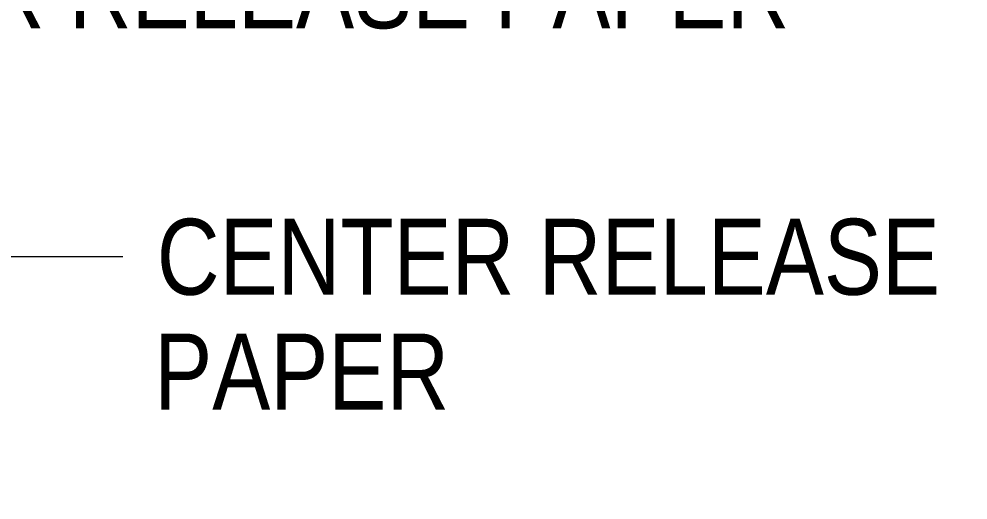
# Model space of a CAD drawing. Header units: inches. Extents: x -20.7 to 75.7, y -15.1 to 19.1.
# Drawn here: x -16.589 to -15.808, y -1.431 to -1.035 of the extents above; entities that cross this region are included whole.
import ezdxf

# ---------------------------------------------------------------- set-up
doc = ezdxf.new("R2010")
doc.units = ezdxf.units.IN
doc.header["$MEASUREMENT"] = 0
for name, color, linetype, lineweight in [('.ATI-HATCH', 7, 'Continuous', 0), ('.ATI-TEXT', 7, 'Continuous', 0), ('G-ANNO-TTLB', 7, 'Continuous', 0)]:
    doc.layers.add(name, color=color, linetype=linetype, lineweight=lineweight)

# ---------------------------------------------------------------- blocks, each defined once
blk = doc.blocks.new('Block_403')
at = {"layer": '.ATI-TEXT', "insert": (-16.81826, -1.04362), "char_height": 0.2, "attachment_point": 7}
blk.add_mtext('\\C18;\\c0;\\FArial Narrow|b0|i0|c1;\\H0.062519;\\W1.000000;OUTER RELEASE PAPER', dxfattribs=at)
blk = doc.blocks.new('Block_405')
at = {"layer": '.ATI-TEXT', "char_height": 0.2, "attachment_point": 7}
for s, insert in [('\\C18;\\c0;\\FArial Narrow|b0|i0|c1;\\H0.062519;\\W1.000000;CENTER RELEASE', (-16.47534, -1.26303)), ('\\C18;\\c0;\\FArial Narrow|b0|i0|c1;\\H0.062519;\\W1.000000;PAPER', (-16.47743, -1.35669))]:
    blk.add_mtext(s, dxfattribs=dict(at, insert=insert))
blk = doc.blocks.new('Block_404')
at = {"layer": '.ATI-TEXT', "color": 18, "lineweight": 0, "true_color": 0x000000}
blk.add_line((-16.71019, -1.23066), (-16.50322, -1.23066), dxfattribs=at)
at = {"layer": '.ATI-TEXT'}
blk.add_blockref('Block_405', (0, 0), dxfattribs=at)
blk = doc.blocks.new('Block_501')
at = {"layer": '.ATI-HATCH'}
for points, knots in [([(-17.85279, -0.88913), (-17.85279, -0.88913), (-17.96947, -0.95664), (-17.96947, -0.95664), (-17.96947, -0.95664), (-18.08615, -1.02414), (-18.08615, -1.02414), (-18.08615, -1.02414), (-16.21898, -2.09033), (-16.21898, -2.09033), (-16.21898, -2.09033), (-15.98562, -1.95532), (-15.98562, -1.95532), (-15.98562, -1.95532), (-17.85279, -0.88913), (-17.85279, -0.88913)], [0, 0, 0, 0, 1, 1, 1, 2, 2, 2, 3, 3, 3, 4, 4, 4, 5, 5, 5, 5]), ([(-16.83667, -1.33523), (-16.83667, -1.33523), (-16.84666, -1.46365), (-16.84666, -1.46365), (-16.84666, -1.46365), (-16.24635, -1.80644), (-16.24635, -1.80644), (-16.24635, -1.80644), (-16.23636, -1.67801), (-16.23636, -1.67801), (-16.23636, -1.67801), (-16.83667, -1.33523), (-16.83667, -1.33523)], [0, 0, 0, 0, 1, 1, 1, 2, 2, 2, 3, 3, 3, 4, 4, 4, 4])]:
    blk.add_open_spline(points, degree=3, knots=knots, dxfattribs=at)

msp = doc.modelspace()

# ---------------------------------------------------------------- hatches: boundary and pattern name
at = {"layer": 'G-ANNO-TTLB', "true_color": 0xb9529f, "transparency": 33554687}
h = msp.add_hatch(color=233, dxfattribs=at)
edge = h.paths.add_edge_path()
edge.add_spline(control_points=[(20.03424, -15.13455), (20.03424, -15.13455), (-20.6658, -15.13455), (-20.6658, -15.13455), (-20.6658, -15.13455), (-20.6658, 19.00075), (-20.6658, 19.00075), (-20.6658, 19.00075), (20.03424, 19.00075), (20.03424, 19.00075), (20.03424, 19.00075), (20.03424, -15.13455), (20.03424, -15.13455)], knot_values=[0, 0, 0, 0, 1, 1, 1, 2, 2, 2, 3, 3, 3, 4, 4, 4, 4], degree=3, periodic=0)
edge = h.paths.add_edge_path()
edge.add_spline(control_points=[(-20.54076, 18.87571), (-20.54076, 18.87571), (-20.54076, -15.00951), (-20.54076, -15.00951), (-20.54076, -15.00951), (19.9092, -15.00951), (19.9092, -15.00951), (19.9092, -15.00951), (19.9092, 18.87571), (19.9092, 18.87571), (19.9092, 18.87571), (-20.54076, 18.87571), (-20.54076, 18.87571)], knot_values=[0, 0, 0, 0, 1, 1, 1, 2, 2, 2, 3, 3, 3, 4, 4, 4, 4], degree=3, periodic=0)
edge.add_line((-20.54076, 18.87571), (-20.54076, 18.87571))

# ---------------------------------------------------------------- linework, layer by layer
at = {"layer": 'G-ANNO-TTLB'}
for points in [[(20.03424, -15.13455), (20.03424, -15.13455), (-20.6658, -15.13455), (-20.6658, -15.13455), (-20.6658, -15.13455), (-20.6658, 19.00075), (-20.6658, 19.00075), (-20.6658, 19.00075), (20.03424, 19.00075), (20.03424, 19.00075), (20.03424, 19.00075), (20.03424, -15.13455), (20.03424, -15.13455)], [(-20.54076, 18.87571), (-20.54076, 18.87571), (-20.54076, -15.00951), (-20.54076, -15.00951), (-20.54076, -15.00951), (19.9092, -15.00951), (19.9092, -15.00951), (19.9092, -15.00951), (19.9092, 18.87571), (19.9092, 18.87571), (19.9092, 18.87571), (-20.54076, 18.87571), (-20.54076, 18.87571)]]:
    msp.add_open_spline(points, degree=3, knots=[0, 0, 0, 0, 1, 1, 1, 2, 2, 2, 3, 3, 3, 4, 4, 4, 4], dxfattribs=at)

# ---------------------------------------------------------------- block references
at = {"layer": '.ATI-HATCH'}
msp.add_blockref('Block_501', (0, 0), dxfattribs=at)
at = {"layer": '.ATI-TEXT'}
for name in ['Block_403', 'Block_404']:
    msp.add_blockref(name, (0, 0), dxfattribs=at)

doc.saveas('drawing.dxf')
